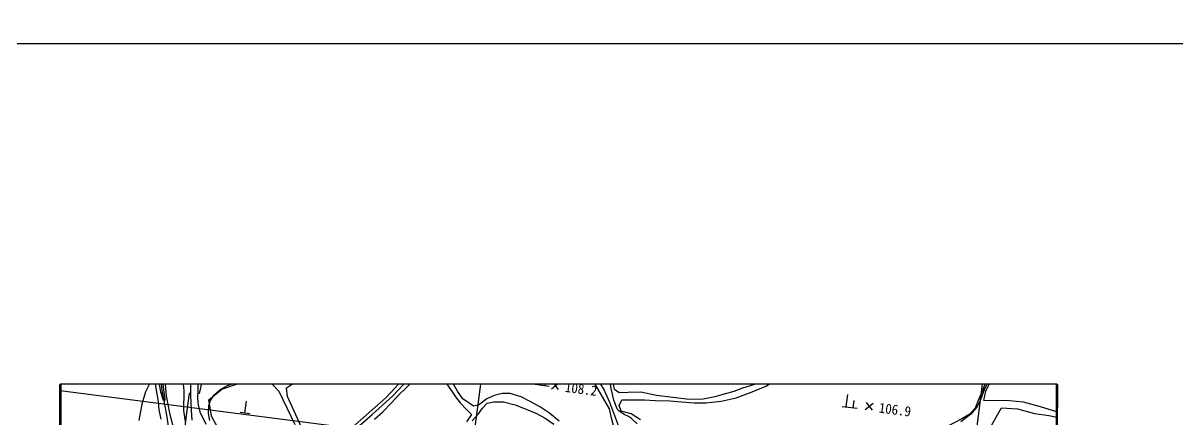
# Model space of a CAD drawing. Header units: millimetres. Extents: x 3302 to 4098, y 1103 to 1809.
# Drawn here: x 3634.2 to 3866, y 1543.6 to 1623.2 of the extents above; entities that cross this region are included whole.
import ezdxf
from ezdxf.xclip import XClip

# ---------------------------------------------------------------- set-up
doc = ezdxf.new("R2010")
doc.units = ezdxf.units.MM
doc.header["$LTSCALE"] = 10
doc.header["$MEASUREMENT"] = 0
doc.header["$XCLIPFRAME"] = 2
doc.linetypes.add('A-CENTR01', pattern=[2, 1.25, -0.25, 0.25, -0.25])
for name, color, linetype in [('TN-MACL', 6, 'A-CENTR01'), ('TZ-BASE', 253, 'Continuous'), ('TZ-LEAL', 1, 'Continuous')]:
    doc.layers.add(name, color=color, linetype=linetype)
doc.layers.add('TX-PAPR', color=2, linetype='Continuous', plot=False)
doc.styles.add('ENG', font='GulimChe.ttf')

# ---------------------------------------------------------------- blocks, each defined once
blk = doc.blocks.new('JD-FGHFFJ4HDG')
at = {"layer": 'TZ-BASE'}
for p, q in [((40.02, -270.98), (109.75, 271.65)), ((139.21, -283.72), (200.68, 194.66)), ((20.5, 73.71, 104.12), (20.02, 76.83, 104.12)), ((20.37, 76.68, 105), (20.76, 73.91, 105)), ((24.87, 73.67, 106.12), (24.51, 77.24, 106.12)), ((26.21, 72.79, 102.69), (26.24, 76.71, 102.69)), ((28.82, 77.99, 106), (28.17, 74.27, 106)), ((96.06, 74.91, 108.37), (96.37, 77.39, 108.37)), ((105.8, 77.7, 108.37), (110.3, 70.04, 108.37)), ((110.69, 74.15, 107), (110.35, 76.71, 107)), ((17.86, 74.94, 105), (17.12, 73.46, 105)), ((18.83, 75.96, 105), (17.86, 74.94, 105)), ((19.01, 75.51, 106.56), (19.41, 73.07, 106.56)), ((19.96, 74.76, 105), (19.72, 75.65, 105)), ((19.99, 74.63, 105), (19.96, 74.76, 105)), ((20.21, 73.4, 105), (19.99, 74.63, 105)), ((21.01, 75.88, 106.12), (21.3, 72.63, 106.12)), ((27.66, 76.07, 108.76), (27.63, 73.97, 108.76)), ((28.17, 74.27, 106), (27.92, 73.11, 106)), ((33.5, 74.64, 107), (31.96, 73.78, 107)), ((32.48, 74.01, 107.81), (37.85, 75.81, 107.81)), ((35.41, 75.34, 107), (33.5, 74.64, 107)), ((42.37, 75.18, 107.81), (43.93, 73.62, 107.81)), ((45.46, 74.29, 107.57), (46.23, 74.82, 107.57)), ((45.65, 72.53, 107.57), (45.46, 74.29, 107.57)), ((46.23, 74.82, 107.57), (48.83, 75.88, 107.57)), ((68.36, 75.46, 107.57), (65.45, 72.32, 107.57)), ((66.72, 72.62, 108), (69.44, 75.42, 108)), ((68, 72.85, 108.63), (69.49, 74.24, 108.63)), ((69.49, 74.24, 108.63), (70.89, 75.67, 108.63)), ((77.67, 75.02, 108.63), (78.61, 73.67, 108.63)), ((79.78, 73.62, 108.37), (79.01, 75.03, 108.37)), ((95.26, 75.02, 108.37), (98.24, 74.63, 108.37)), ((97.44, 74.74, 108.37), (97.63, 76.22, 108.37)), ((98.67, 74.09, 108.18), (100.25, 75.32, 108.18)), ((98.85, 75.5, 108.18), (100.07, 73.91, 108.18)), ((107.84, 76.09, 108), (109.31, 73.8, 108)), ((111.38, 73.91, 106.86), (110.99, 75.66, 106.86)), ((139.46, 74.94, 106.86), (137.09, 74.17, 106.86)), ((139.03, 73.45, 107.02), (141.74, 74.6, 107.02)), ((141.4, 76.07, 106.86), (139.46, 74.94, 106.86)), ((141.74, 74.6, 107.02), (144.23, 76.05, 107.02)), ((185.97, 75.63, 107.02), (185.29, 73.73, 107.02)), ((186.42, 75.61, 107), (185.64, 73.83, 107)), ((185.95, 73.57, 107.2), (186.76, 75.32, 107.2)), ((0, 73.71), (200.17, 47.98)), ((17.12, 73.46, 105), (16.36, 70.99, 105)), ((19.41, 73.07, 106.56), (19.64, 71.47, 106.56)), ((20.73, 71.69, 105), (20.21, 73.4, 105)), ((21.36, 69.2, 104.12), (20.5, 73.71, 104.12)), ((20.76, 73.91, 105), (20.99, 71.95, 105)), ((20.99, 71.95, 105), (20.95, 71.63, 105)), ((21.3, 72.63, 106.12), (21.97, 69.16, 106.12)), ((24.84, 69.71, 106.12), (24.87, 73.67, 106.12)), ((25.92, 73.11, 106), (25.58, 70.72, 106)), ((26.22, 73.11, 106), (25.92, 73.11, 106)), ((26.37, 69.77, 102.69), (26.21, 72.79, 102.69)), ((27.63, 73.97, 108.76), (27.59, 72.11, 108.76)), ((27.59, 72.11, 108.76), (27.71, 70.87, 108.76)), ((27.92, 73.11, 106), (27.61, 73.11, 106)), ((29.87, 71.82, 107.81), (32.48, 74.01, 107.81)), ((30.75, 72.7, 107), (30.13, 71.74, 107)), ((31.96, 73.78, 107), (30.75, 72.7, 107)), ((43.93, 73.62, 107.81), (47.15, 66.89, 107.81)), ((51.54, 59.67, 107.57), (45.65, 72.53, 107.57)), ((65.45, 72.32, 107.57), (54.46, 62.64, 107.57)), ((62.68, 68.87, 108), (66.72, 72.62, 108)), ((66.46, 71.18, 108.63), (68, 72.85, 108.63)), ((78.61, 73.67, 108.63), (79.42, 72.47, 108.63)), ((79.42, 72.47, 108.63), (80.34, 71.28, 108.63)), ((80.86, 72.04, 108.37), (79.78, 73.62, 108.37)), ((83.05, 70.56, 108.37), (80.86, 72.04, 108.37)), ((85.7, 72.07, 108.37), (84.05, 70.79, 108.37)), ((87.15, 72.69, 108.37), (85.7, 72.07, 108.37)), ((88.78, 73.12, 108.37), (87.15, 72.69, 108.37)), ((90.39, 73.14, 108.37), (88.78, 73.12, 108.37)), ((92.58, 72.48, 108.37), (90.39, 73.14, 108.37)), ((94.38, 71.51, 108.37), (92.58, 72.48, 108.37)), ((109.31, 73.8, 108), (110.38, 71.39, 108)), ((111.25, 71.8, 107), (110.69, 74.15, 107)), ((112.31, 73.24, 106.86), (111.38, 73.91, 106.86)), ((114.13, 73.32, 106.86), (112.31, 73.24, 106.86)), ((112.85, 71.86, 107.02), (114.91, 71.88, 107.02)), ((116.67, 73.37, 106.86), (114.13, 73.32, 106.86)), ((114.91, 71.88, 107.02), (117.37, 71.88, 107.02)), ((119.78, 72.72, 106.86), (116.67, 73.37, 106.86)), ((117.37, 71.88, 107.02), (119.56, 71.7, 107.02)), ((126.33, 71.94, 106.86), (119.78, 72.72, 106.86)), ((129.15, 72, 106.86), (126.33, 71.94, 106.86)), ((131.5, 72.48, 106.86), (129.15, 72, 106.86)), ((133.41, 72.97, 106.86), (131.5, 72.48, 106.86)), ((132.77, 71.59, 107.02), (135.8, 72.27, 107.02)), ((135.31, 73.53, 106.86), (133.41, 72.97, 106.86)), ((137.09, 74.17, 106.86), (135.31, 73.53, 106.86)), ((135.8, 72.27, 107.02), (139.03, 73.45, 107.02)), ((157.93, 70.43, 106.42), (158.24, 72.91, 106.42)), ((184.55, 72.06, 107.02), (183.82, 70.2, 107.02)), ((185.29, 73.73, 107.02), (184.55, 72.06, 107.02)), ((185.64, 73.83, 107), (184.93, 71.84, 107)), ((185.58, 71.69, 107.2), (185.95, 73.57, 107.2)), ((16.36, 70.99, 105), (15.8, 67.7, 105)), ((19.64, 71.47, 106.56), (19.83, 69.83, 106.56)), ((19.83, 69.83, 106.56), (20.19, 67.95, 106.56)), ((20.87, 71.58, 105), (20.73, 71.69, 105)), ((20.95, 71.63, 105), (20.87, 71.58, 105)), ((25.51, 70.22, 106), (24.75, 64.41, 106)), ((25.19, 67.47, 106.12), (24.84, 69.71, 106.12)), ((25.58, 70.72, 106), (25.51, 70.22, 106)), ((26.5, 67.76, 102.69), (26.37, 69.77, 102.69)), ((27.71, 70.87, 108.76), (28.05, 69.44, 108.76)), ((29.77, 70.6, 107), (29.68, 69.13, 107)), ((30.13, 71.74, 107), (29.77, 70.6, 107)), ((30.37, 68.54, 107.81), (29.87, 71.82, 107.81)), ((37.11, 69.22, 108.33), (37.41, 71.6, 108.33)), ((64.83, 69.46, 108.63), (66.46, 71.18, 108.63)), ((80.34, 71.28, 108.63), (81.6, 69.94, 108.63)), ((81.6, 69.94, 108.63), (82.59, 68.92, 108.63)), ((84.05, 70.79, 108.37), (83.05, 70.56, 108.37)), ((84, 69.05, 109), (84.85, 70.2, 109)), ((84.85, 70.2, 109), (85.8, 71.15, 109)), ((85.8, 71.15, 109), (87.11, 71.48, 109)), ((87.11, 71.48, 109), (89.05, 71.44, 109)), ((89.05, 71.44, 109), (91.43, 70.83, 109)), ((91.43, 70.83, 109), (93.3, 70.1, 109)), ((93.3, 70.1, 109), (95.54, 69.2, 109)), ((96.47, 70.35, 108.37), (94.38, 71.51, 108.37)), ((98.29, 69.18, 108.37), (96.47, 70.35, 108.37)), ((110.3, 70.04, 108.37), (110.66, 68.25, 108.37)), ((110.38, 71.39, 108), (114.33, 60.74, 108)), ((111.74, 70.39, 107), (111.25, 71.8, 107)), ((112.05, 69.78, 107), (111.74, 70.39, 107)), ((113.29, 68.87, 107), (112.05, 69.78, 107)), ((112.28, 70.74, 107.02), (112.85, 71.86, 107.02)), ((112.71, 69.59, 107.02), (112.28, 70.74, 107.02)), ((114.69, 69.04, 107.02), (112.71, 69.59, 107.02)), ((119.56, 71.7, 107.02), (122.47, 71.65, 107.02)), ((122.47, 71.65, 107.02), (124.79, 71.43, 107.02)), ((124.79, 71.43, 107.02), (127.39, 71.24, 107.02)), ((127.39, 71.24, 107.02), (129.73, 71.27, 107.02)), ((129.73, 71.27, 107.02), (132.77, 71.59, 107.02)), ((157.13, 70.54, 106.42), (160.11, 70.15, 106.42)), ((159.31, 70.26, 106.42), (159.51, 71.74, 106.42)), ((161.73, 69.93, 106.91), (163.31, 71.16, 106.91)), ((161.91, 71.34, 106.91), (163.13, 69.75, 106.91)), ((183.82, 70.2, 107.02), (182.73, 69, 107.02)), ((184.26, 70.49, 107), (182.97, 68.99, 107)), ((184.93, 71.84, 107), (184.26, 70.49, 107)), ((190.75, 71.66, 107.2), (185.58, 71.69, 107.2)), ((186.35, 65.44, 107.49), (189.11, 70.26, 107.49)), ((189.11, 70.26, 107.49), (192.31, 70.03, 107.49)), ((193.52, 71.4, 107.2), (190.75, 71.66, 107.2)), ((192.31, 70.03, 107.49), (195.76, 69.12, 107.49)), ((196.93, 70.45, 107.2), (193.52, 71.4, 107.2)), ((200.24, 69.44, 107.2), (196.93, 70.45, 107.2)), ((21.87, 65.72, 104.12), (21.36, 69.2, 104.12)), ((21.97, 69.16, 106.12), (22.74, 66.06, 106.12)), ((28.05, 69.44, 108.76), (29.22, 66.93, 108.76)), ((29.68, 69.13, 107), (29.95, 67.72, 107)), ((33.66, 62.58, 107.81), (30.37, 68.54, 107.81)), ((36.12, 69.35, 108.33), (38.1, 69.09, 108.33)), ((58.06, 64.89, 108), (62.68, 68.87, 108)), ((63.15, 67.97, 108.63), (64.83, 69.46, 108.63)), ((82.59, 68.92, 108.63), (81.6, 67.4, 108.63)), ((82.76, 67.6, 109), (84, 69.05, 109)), ((95.54, 69.2, 109), (97.42, 68.19, 109)), ((97.42, 68.19, 109), (99.2, 66.98, 109)), ((100.25, 67.53, 108.37), (98.29, 69.18, 108.37)), ((110.66, 68.25, 108.37), (111.2, 66.23, 108.37)), ((114.2, 68.47, 107), (113.29, 68.87, 107)), ((114.79, 68.08, 107), (114.2, 68.47, 107)), ((116.58, 67.83, 107.02), (114.69, 69.04, 107.02)), ((115.93, 67.04, 107), (114.79, 68.08, 107)), ((181.18, 68.01, 107.02), (178.33, 66.57, 107.02)), ((182.97, 68.99, 107), (180.97, 67.41, 107)), ((182.73, 69, 107.02), (181.18, 68.01, 107.02)), ((195.76, 69.12, 107.49), (198.66, 68.71, 107.49)), ((198.66, 68.71, 107.49), (200.24, 68.34, 107.49))]:
    blk.add_line(p, q, dxfattribs=at)
at = {"layer": 'TZ-BASE', "style": 'ENG'}
for s, p in [('108.2', (101.31, 73.46, 108.18)), ('106.9', (164.38, 69.3, 106.91))]:
    blk.add_text(s, height=2, rotation=352.6776, dxfattribs=at).set_placement(p)

msp = doc.modelspace()

# ---------------------------------------------------------------- linework, layer by layer
at = {"layer": 'TN-MACL', "const_width": 0.5}
for points in [[(3641.68, 1550.63), (3641.68, 1400.63)], [(3841.95, 1550.63), (3841.42, 1400.63)]]:
    msp.add_lwpolyline(points, dxfattribs=at)
at = {"layer": 'TX-PAPR', "flags": 128}
msp.add_lwpolyline([(3641.68, 1400.63), (3841.42, 1400.63), (3841.95, 1550.63), (3641.68, 1550.63), (3641.68, 1400.63)], dxfattribs=at)
at = {"layer": 'TZ-LEAL'}
msp.add_lwpolyline([(3301.89, 1103.05), (4097.89, 1103.05), (4097.89, 1619.05), (3301.89, 1619.05)], close=True, dxfattribs=at)

# ---------------------------------------------------------------- block references
at = {"layer": 'TZ-BASE'}
ref = msp.add_blockref('JD-FGHFFJ4HDG', (3641.68, 1475.63), dxfattribs=at)
XClip(ref).set_block_clipping_path([(0.0000000329, -75), (199.7365117409, -74.9999999125), (200.2608951615, 75.0000000877), (-0.0000000329, 75)])

doc.saveas('drawing.dxf')
